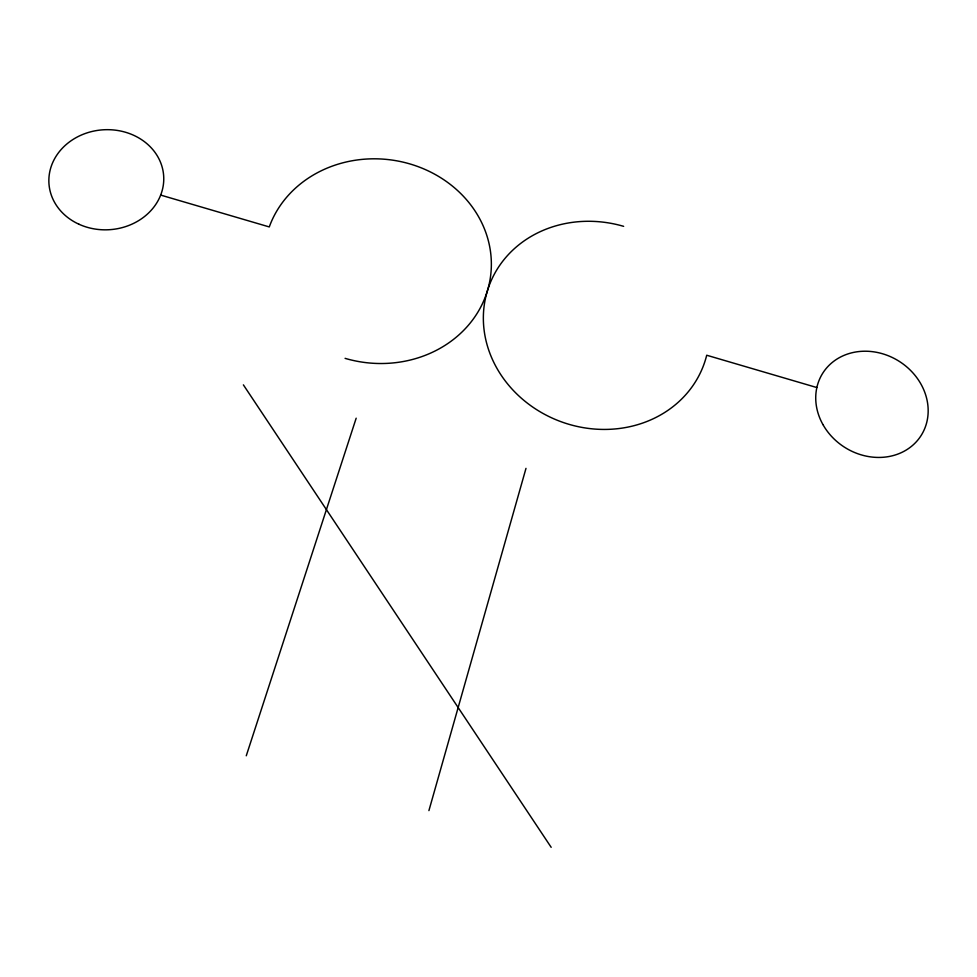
<?xml version="1.0" encoding="UTF-8"?>
<svg xmlns="http://www.w3.org/2000/svg" width="977" height="977" viewBox="0 0 977 977"><rect width="100%" height="100%" fill="white"/><g stroke="black" fill="none" stroke-linecap="round" stroke-linejoin="round"><path stroke-width="1.47" d="M428.915 810.617L525.992 468.362M246.265 755.783L356.178 418.193M160.68 195.082L269.273 226.933A113.991 102.133 7.8 0 1 411.647 164.454A113.991 102.133 7.8 0 1 486.387 293.992A113.991 102.133 7.8 0 1 345.089 358.351M816.857 387.551L706.713 355.237A114.382 102.634 20 0 1 570.776 424.836A114.382 102.634 20 0 1 486.485 294.04A114.382 102.634 20 0 1 623.644 226.334M243.383 384.865L551.175 847.315M78.929 224.221A57.496 50.059 -3.8 0 0 163.745 177.484A57.496 50.059 -3.8 0 0 76.255 137.549A57.496 50.059 -3.8 0 0 78.929 224.221M822.939 424.568A58.229 50.914 32.4 0 0 920.322 436.731A58.229 50.914 32.4 0 0 872.608 351.683A58.229 50.914 32.4 0 0 822.939 424.568"/></g></svg>
